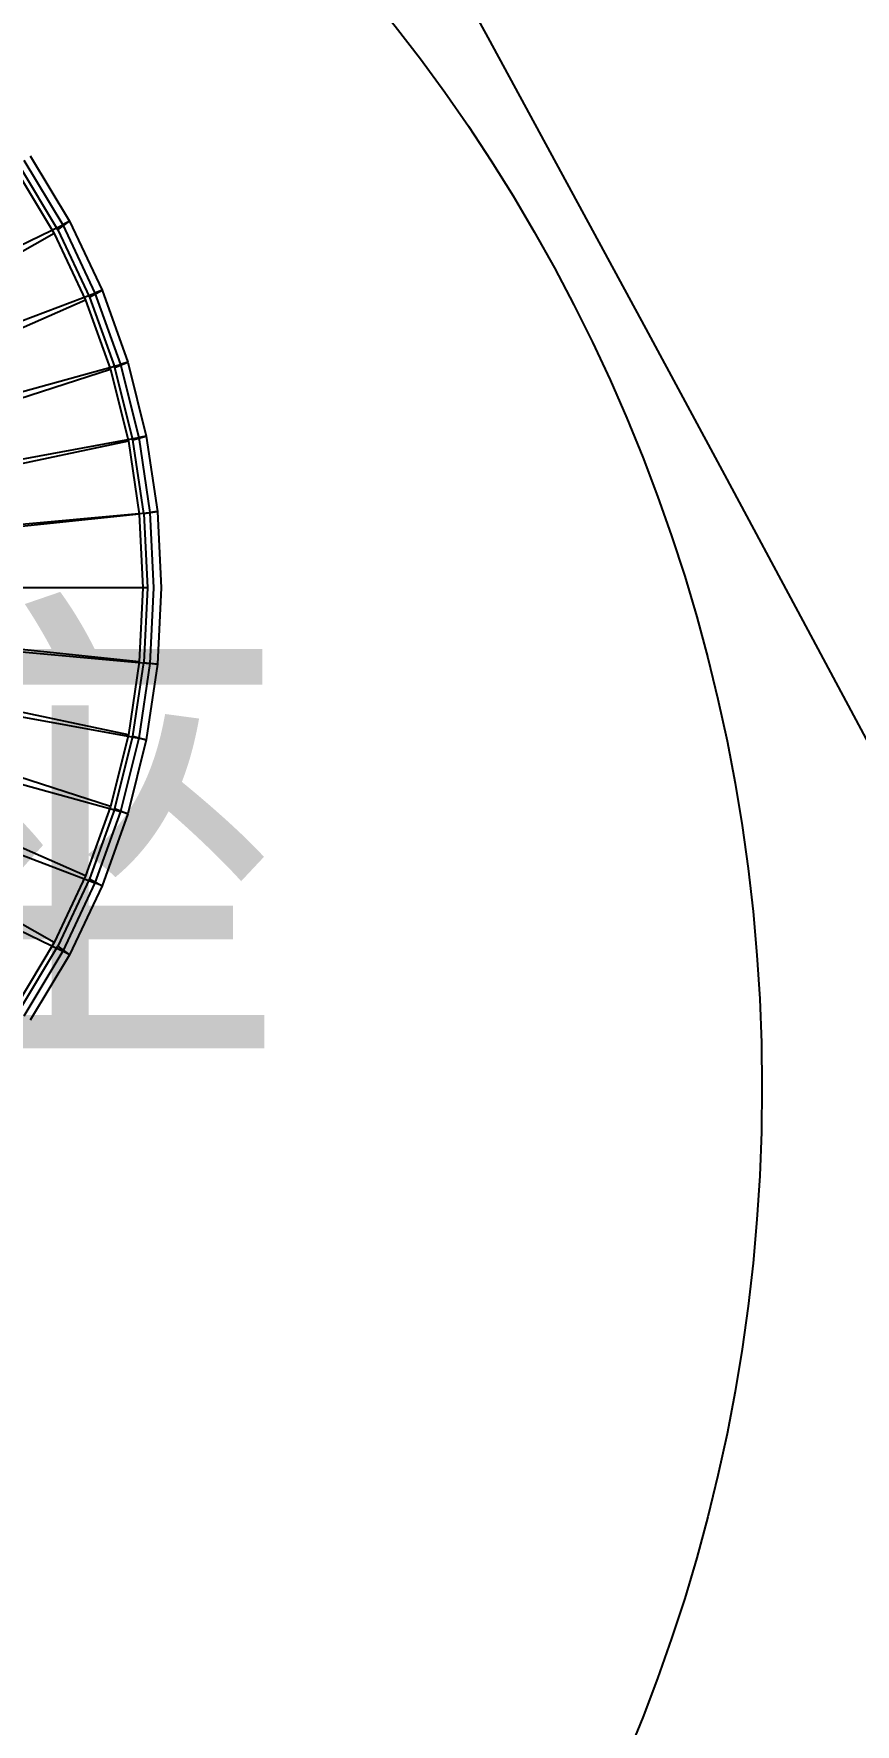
# Model space of a CAD drawing. Extents: x 11992 to 29481, y -6727 to 6811.
# Drawn here: x 13014.9 to 13072.4, y -3686 to -3567.7 of the extents above; entities that cross this region are included whole.
import ezdxf

# ---------------------------------------------------------------- set-up
doc = ezdxf.new("R2010")
doc.units = 0
doc.header["$MEASUREMENT"] = 0
doc.layers.get('0').update_dxf_attribs({"color": 8, "linetype": 'CONTINUOUS'})
doc.layers.add('zoylight 0装饰灯', color=6, linetype='CONTINUOUS')
doc.layers.add('zoylight 5回路', color=4, linetype='CONTINUOUS')
doc.styles.get("Standard").update_dxf_attribs({"font": 'arial.ttf'})

msp = doc.modelspace()

# ---------------------------------------------------------------- linework, layer by layer
for p, q in [((13014.25, -3576.52, -1597.42), (13016.97, -3581.06, -1597.28)), ((13014.7, -3576.22, -1601.42), (13017.44, -3580.8, -1601.28)), ((13013.71, -3577.22, -1607.14), (13016.37, -3581.65, -1607.01)), ((13016.62, -3581.4, -1607.01), (13013.94, -3576.92, -1607.15)), ((12992.13, -3593.12, -1554.54), (13016.97, -3581.06, -1597.28)), ((13016.62, -3581.4, -1607.01), (13017.44, -3580.8, -1601.28)), ((13017.44, -3580.8, -1601.28), (13016.97, -3581.06, -1597.28)), ((13016.97, -3581.06, -1597.28), (13019.23, -3585.84, -1597.16)), ((13017.44, -3580.8, -1601.28), (13019.73, -3585.63, -1601.16)), ((13016.37, -3581.65, -1607.01), (12977.43, -3603.81, -1656.11)), ((13016.37, -3581.65, -1607.01), (13018.57, -3586.32, -1606.89)), ((13016.62, -3581.4, -1607.01), (13018.85, -3586.12, -1606.9)), ((12993.31, -3595.63, -1554.48), (13019.23, -3585.84, -1597.16)), ((13018.85, -3586.12, -1606.9), (13019.73, -3585.63, -1601.16)), ((13019.73, -3585.63, -1601.16), (13019.23, -3585.84, -1597.16)), ((13019.23, -3585.84, -1597.16), (13021.01, -3590.82, -1597.07)), ((13019.73, -3585.63, -1601.16), (13021.52, -3590.66, -1601.07)), ((13018.57, -3586.32, -1606.89), (12977.67, -3604.31, -1656.1)), ((13018.57, -3586.32, -1606.89), (13020.31, -3591.19, -1606.8)), ((13018.85, -3586.12, -1606.9), (13020.61, -3591.03, -1606.8)), ((13020.61, -3591.03, -1606.8), (13021.52, -3590.66, -1601.07)), ((13021.52, -3590.66, -1601.07), (13021.01, -3590.82, -1597.07)), ((13021.52, -3590.66, -1601.07), (13022.82, -3595.85, -1601)), ((13020.31, -3591.19, -1606.8), (12977.86, -3604.83, -1656.09)), ((12994.25, -3598.25, -1554.43), (13021.01, -3590.82, -1597.07)), ((13020.31, -3591.19, -1606.8), (13021.57, -3596.2, -1606.73)), ((13021.88, -3596.1, -1606.74), (13020.61, -3591.03, -1606.8)), ((13021.01, -3590.82, -1597.07), (13022.29, -3595.95, -1597)), ((13021.57, -3596.2, -1606.73), (12977.99, -3605.37, -1656.08)), ((12994.92, -3600.95, -1554.39), (13022.29, -3595.95, -1597)), ((13021.57, -3596.2, -1606.73), (13022.32, -3601.31, -1606.69)), ((13021.88, -3596.1, -1606.74), (13022.82, -3595.85, -1601)), ((13022.64, -3601.26, -1606.7), (13021.88, -3596.1, -1606.74)), ((13022.82, -3595.85, -1601), (13022.29, -3595.95, -1597)), ((13022.29, -3595.95, -1597), (13023.07, -3601.19, -1596.96)), ((13022.82, -3595.85, -1601), (13023.6, -3601.13, -1600.96)), ((13022.32, -3601.31, -1606.69), (12978.07, -3605.92, -1656.08)), ((12995.33, -3603.7, -1554.37), (13023.07, -3601.19, -1596.96)), ((13022.32, -3601.31, -1606.69), (13022.58, -3606.47, -1606.68)), ((13022.64, -3601.26, -1606.7), (13023.6, -3601.13, -1600.96)), ((13022.64, -3601.26, -1606.7), (13022.9, -3606.47, -1606.69)), ((13023.6, -3601.13, -1600.96), (13023.07, -3601.19, -1596.96)), ((13023.07, -3601.19, -1596.96), (13023.33, -3606.47, -1596.95)), ((13023.6, -3601.13, -1600.96), (13023.86, -3606.47, -1600.95)), ((13022.58, -3606.47, -1606.68), (12977.43, -3606.47, -1656.76)), ((13022.32, -3611.63, -1606.69), (12978.07, -3607.03, -1656.08)), ((13022.9, -3606.47, -1606.69), (12995.47, -3606.47, -1554.37)), ((13022.58, -3606.47, -1606.68), (13022.32, -3611.63, -1606.69)), ((13022.9, -3606.47, -1606.69), (13022.64, -3611.68, -1606.7)), ((13023.33, -3606.47, -1596.95), (13023.07, -3611.76, -1596.96)), ((13023.86, -3606.47, -1600.95), (13023.6, -3611.81, -1600.96)), ((13020.31, -3621.76, -1606.8), (12977.86, -3608.11, -1656.09)), ((13021.57, -3616.75, -1606.73), (12977.99, -3607.58, -1656.08)), ((13016.37, -3631.29, -1607.01), (12977.43, -3609.14, -1656.11)), ((13018.57, -3626.62, -1606.89), (12977.67, -3608.64, -1656.1)), ((12995.33, -3609.25, -1554.37), (13023.07, -3611.76, -1596.96)), ((12994.92, -3612, -1554.39), (13022.29, -3616.99, -1597)), ((13022.32, -3611.63, -1606.69), (13021.57, -3616.75, -1606.73)), ((13021.88, -3616.85, -1606.74), (13022.64, -3611.68, -1606.7)), ((13023.07, -3611.76, -1596.96), (13022.29, -3616.99, -1597)), ((13022.64, -3611.68, -1606.7), (13023.6, -3611.81, -1600.96)), ((13023.6, -3611.81, -1600.96), (13022.82, -3617.1, -1601)), ((13023.6, -3611.81, -1600.96), (13023.07, -3611.76, -1596.96)), ((12994.25, -3614.69, -1554.43), (13021.01, -3622.12, -1597.07)), ((12993.31, -3617.31, -1554.48), (13019.23, -3627.1, -1597.16)), ((13021.57, -3616.75, -1606.73), (13020.31, -3621.76, -1606.8)), ((13020.61, -3621.91, -1606.8), (13021.88, -3616.85, -1606.74)), ((13022.29, -3616.99, -1597), (13021.01, -3622.12, -1597.07)), ((13022.82, -3617.1, -1601), (13021.52, -3622.28, -1601.07)), ((13021.88, -3616.85, -1606.74), (13022.82, -3617.1, -1601)), ((13022.82, -3617.1, -1601), (13022.29, -3616.99, -1597)), ((12992.13, -3619.82, -1554.54), (13016.97, -3631.89, -1597.28)), ((13020.31, -3621.76, -1606.8), (13018.57, -3626.62, -1606.89)), ((13020.61, -3621.91, -1606.8), (13018.85, -3626.82, -1606.9)), ((13021.01, -3622.12, -1597.07), (13019.23, -3627.1, -1597.16)), ((13021.52, -3622.28, -1601.07), (13019.73, -3627.31, -1601.16)), ((13020.61, -3621.91, -1606.8), (13021.52, -3622.28, -1601.07)), ((13021.52, -3622.28, -1601.07), (13021.01, -3622.12, -1597.07)), ((13018.57, -3626.62, -1606.89), (13016.37, -3631.29, -1607.01)), ((13018.85, -3626.82, -1606.9), (13016.62, -3631.54, -1607.01)), ((13019.23, -3627.1, -1597.16), (13016.97, -3631.89, -1597.28)), ((13019.73, -3627.31, -1601.16), (13017.44, -3632.14, -1601.28)), ((13018.85, -3626.82, -1606.9), (13019.73, -3627.31, -1601.16)), ((13019.73, -3627.31, -1601.16), (13019.23, -3627.1, -1597.16)), ((13016.37, -3631.29, -1607.01), (13013.71, -3635.73, -1607.14)), ((13013.94, -3636.02, -1607.15), (13016.62, -3631.54, -1607.01)), ((13016.97, -3631.89, -1597.28), (13014.25, -3636.43, -1597.42)), ((13016.62, -3631.54, -1607.01), (13017.44, -3632.14, -1601.28)), ((13017.44, -3632.14, -1601.28), (13016.97, -3631.89, -1597.28)), ((13017.44, -3632.14, -1601.28), (13014.7, -3636.72, -1601.42))]:
    msp.add_line(p, q)
at = {"layer": 'zoylight 0装饰灯'}
msp.add_circle((12945.6, -3641.42), 120.31, dxfattribs=at)
at = {"layer": 'zoylight 5回路', "linetype": 'Continuous'}
msp.add_arc((6275.14, -7252.22), 7708.99, 11.562882, 33.645464, dxfattribs=at)

# ---------------------------------------------------------------- texts
at = {"layer": 'zoylight 0装饰灯', "insert": (12819.66, -3567.44), "char_height": 26, "width": 253.1616, "attachment_point": 1}
msp.add_mtext('{\\fMicrosoft YaHei|b0|i0|c134|p34;\\W9.1127;\\C6; \\W1;此处\\P{\\W4.063193; }可预留插座\\P{\\W9.1292; }设置\\P{\\W3.318144; }落地灯/台灯}', dxfattribs=at)

doc.saveas('drawing.dxf')
